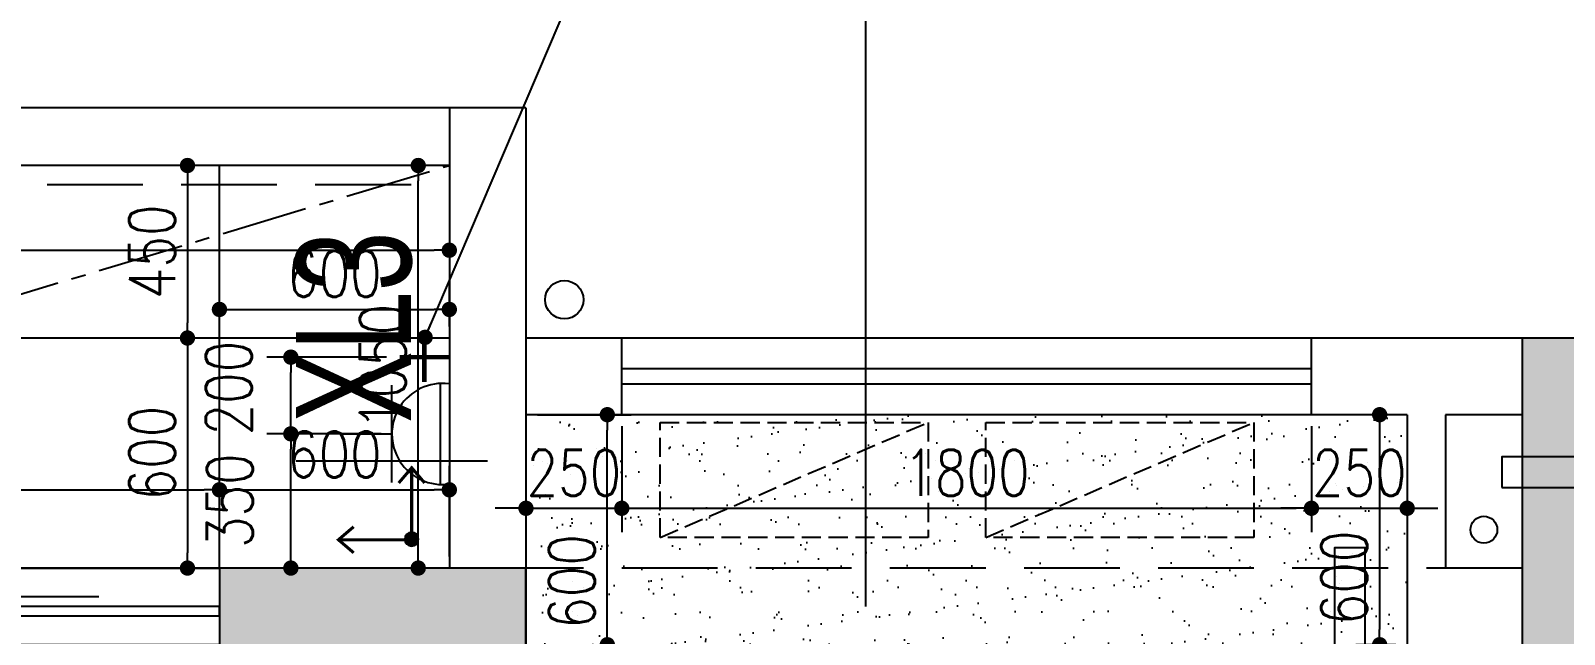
# Model space of a CAD drawing. Header units: inches. Extents: x -2597087 to 134135, y -662679 to 20000.
# Drawn here: x 8577 to 12580, y -9050 to -7476 of the extents above; entities that cross this region are included whole.
import ezdxf

# ---------------------------------------------------------------- set-up
doc = ezdxf.new("R2010")
doc.units = ezdxf.units.IN
doc.header["$LTSCALE"] = 100
doc.header["$MEASUREMENT"] = 0
doc.linetypes.add('CENTER2', pattern=[1.125, 0.75, -0.125, 0.125, -0.125])
doc.linetypes.add('DASH', pattern=[0.35, 0.25, -0.1])
doc.layers.get('0').update_dxf_attribs({"linetype": 'CONTINUOUS'})
doc.layers.get('Defpoints').update_dxf_attribs({"linetype": 'CONTINUOUS'})
for name, color, linetype in [('00-墙填充', 8, 'CONTINUOUS'), ('00-墙实线', 6, 'CONTINUOUS'), ('00-梁编号', 2, 'CONTINUOUS'), ('00-梁虚线', 4, 'DASH'), ('Air Conditioner空调机', 147, 'CONTINUOUS'), ('DOOR', 4, 'CONTINUOUS'), ('EQUIP-动力', 3, 'CONTINUOUS'), ('floor', 8, 'CONTINUOUS'), ('PUB_HATCH', 8, 'CONTINUOUS'), ('VPIPE-凝结', 99, 'DASH'), ('VPIPE-压力雨', 201, 'DASH'), ('WALL', 7, 'CONTINUOUS'), ('wall-dim', 3, 'CONTINUOUS'), ('WINDOW', 4, 'CONTINUOUS'), ('天地共', 1, 'CONTINUOUS'), ('天花开线', 4, 'CONTINUOUS')]:
    doc.layers.add(name, color=color, linetype=linetype)
doc.styles.get("Standard").update_dxf_attribs({"font": 'txt.shx', "width": 0.8, "bigfont": 'GBCBIG.shx'})
doc.styles.add('结构海文', font='haiwenrs2015.shx', dxfattribs={"width": 0.7, "bigfont": 'haiwenhz.shx'})
doc.dimstyles.new('50', dxfattribs={"dimscale": 50, "dimtxt": 2.399999999999999, "dimasz": 0.8, "dimexe": 1.25, "dimexo": 0.6, "dimgap": 0.65, "dimtad": 1, "dimdec": 0, "dimdsep": 46, "dimtxsty": 'Standard', "dimblk1": 'DOT', "dimblk2": 'DOT', "dimsah": 1, "dimcen": 2.5, "dimclrd": 3, "dimclre": 3, "dimclrt": 3, "dimadec": 0, "dimazin": 0, "dimtfac": 1, "dimtdec": 0, "dimtix": 1, "dimtmove": 2, "dimatfit": 0, "dimldrblk": 'DOT', "dimfxl": 5, "dimfxlon": 1, "dimarcsym": 0})

# ---------------------------------------------------------------- blocks, each defined once
blk = doc.blocks.new('$DorLib2D$00000131')
at = {"color": 0, "linetype": 'Continuous'}
for p, q in [((0.1499999999996362, 0.125), (0.231949047280068, 0.1972603196398666)), ((0.231949047280068, 0.1972603196398666), (0.231949047280068, 0.125)), ((-0.5, 0.125), (-0.5, 0)), ((0.01924398772280256, 0.125), (-0.5, 0.125)), ((0.01924398772280256, 0), (0.01924398772280256, 0.125)), ((0.3500000000003638, 0.125), (0.1499999999996362, 0.125)), ((-0.5, 0), (0.01924398772280256, 0)), ((-0.02399022376448556, 0), (0.5, 0)), ((-0.02399022376448556, -0.125), (-0.02399022376448556, 0)), ((0.5, 0), (0.5, -0.125)), ((-0.3500000000003638, -0.125), (-0.1499999999996362, -0.125)), ((-0.231949047280068, -0.1972603196398666), (-0.231949047280068, -0.125)), ((-0.1499999999996362, -0.125), (-0.231949047280068, -0.1972603196398666)), ((0.5, -0.125), (-0.02399022376448556, -0.125))]:
    blk.add_line(p, q, dxfattribs=at)
blk = doc.blocks.new('A$C50EC2947')
at = {"linetype": 'DASH', "ltscale": 2}
blk.add_line((0.5064403752330691, 299.999572529945), (699.9990025698788, -1.181694208637054), dxfattribs=at)
blk.add_lwpolyline([(0, 0), (699.9990025698788, -1.181694208637054), (700.505442945112, 298.8178783213007), (0.5064403752330691, 299.999572529945)], close=True, dxfattribs=at)
blk = doc.blocks.new('DFG44EWDSDFG')
at = {"layer": 'PUB_HATCH'}
for points in [[(12469.91504842095, -10027.45207893831), (12669.91504842346, -10027.45207893831), (12669.91504842124, -8477.452078949616), (13169.91504841589, -8477.452078949515), (13169.91504841589, -8277.452078951115), (12469.91504842124, -8277.452078949616)], [(9869.915048421186, -11077.45207895007), (9869.915048421244, -8877.452078950271), (9069.915048428229, -8877.452078950577), (9069.915048428345, -9077.452078948583), (9669.915048421244, -9077.452078950271), (9669.915048418217, -11077.45207895007)]]:
    blk.add_hatch(color=6, dxfattribs=at).paths.add_polyline_path(points)
at = {"layer": 'Air Conditioner空调机'}
for points in [[(12417.21524283681, -8667.45324787699), (12719.91504843358, -8667.452078941948), (12719.91504843358, -8587.45207894195), (12417.21526329948, -8587.453183931222)], [(12059.91504842508, -9127.4520789472), (12059.91387949004, -8824.752273350423), (11979.91387949004, -8824.752273350423), (11979.91498447931, -9127.45205848453)]]:
    blk.add_lwpolyline(points, close=True, dxfattribs=at)
at = {"layer": 'DOOR'}
blk.add_line((9069.915048423456, -8877.452078941482), (6969.915048423456, -8877.452078941482), dxfattribs=at)
at = {"layer": 'VPIPE-凝结', "linetype": 'Continuous'}
blk.add_circle((12369.91504837427, -8777.4520807472), 35, dxfattribs=at)
at = {"layer": 'VPIPE-压力雨', "linetype": 'Continuous'}
blk.add_circle((9969.934038347099, -8177.452078930626), 50, dxfattribs=at)
at = {"layer": 'WALL'}
for p, q in [((9669.91504842462, -7677.45207894138), (9669.91504842462, -8377.452078941482)), ((9869.91504842462, -7677.45207894138), (9669.91504842462, -7677.45207894138)), ((9869.91504842462, -7677.45207894138), (9869.915048427065, -8277.45207893983)), ((10119.91504842357, -8277.452078941482), (9869.915048427065, -8277.45207893983)), ((10119.91504842357, -8477.452078941482), (10119.91504842357, -8277.452078941482)), ((12269.91504842462, -8277.452078941482), (11919.91504842357, -8277.452078941482)), ((11919.91504842357, -8477.452078941482), (11919.91504842357, -8277.452078941482)), ((12569.91504842462, -8277.452078941482), (12269.91504842462, -8277.452078941482)), ((13169.91504842124, -8277.452078941482), (12569.91504842462, -8277.452078941482)), ((9669.91504842462, -8377.452078941482), (9669.915048427647, -8877.452078941376)), ((9869.915048421244, -8477.452078951326), (9869.91504842136, -8877.452078941995)), ((10119.91504842357, -8477.452078941482), (9869.915048421244, -8477.452078951326)), ((12169.91504842124, -8477.452078937022), (11919.91504842357, -8477.452078941482)), ((12169.91504842124, -8477.452078937022), (12169.91504842136, -8877.452078941995)), ((12269.91504842124, -8477.452078949624), (12269.91504842124, -8877.452078936909)), ((12469.91504842765, -8477.452078949624), (12269.91504842124, -8477.452078949624)), ((12469.91504842765, -8477.452078949624), (12469.91504842765, -8877.452078936909)), ((9669.915048427647, -8877.452078941376), (9069.915048422874, -8877.452078941344)), ((9069.915048422874, -8877.452078941344), (9069.915048422874, -9077.45207894042)), ((9869.91504842136, -8877.452078941995), (9869.915048424504, -9077.452078941995)), ((12169.91504842136, -8877.452078941995), (12169.91504842765, -9077.45207894185)), ((12469.91504842765, -8877.452078936909), (12269.91504842124, -8877.452078936909))]:
    blk.add_line(p, q, dxfattribs=at)
at = {"layer": 'WALL', "color": 7}
for p, q in [((13169.91504841589, -8277.452078951115), (12469.91504842124, -8277.452078949616)), ((12469.91504842124, -8277.452078949616), (12469.91504842095, -10027.45207893831)), ((9869.915048421244, -8877.452078950271), (9069.915048428229, -8877.452078950577)), ((9069.915048428229, -8877.452078950577), (9069.915048428345, -9077.452078948583)), ((9869.915048421186, -11077.45207895007), (9869.915048421244, -8877.452078950271))]:
    blk.add_line(p, q, dxfattribs=at)
at = {"layer": 'WINDOW'}
for p, q in [((11919.91504842765, -8277.452078941333), (10119.91504842765, -8277.452078941078)), ((11919.91504842765, -8357.452078941333), (10119.91504842765, -8357.452078940976)), ((11919.91504842765, -8397.452078941333), (10119.91504842765, -8397.452078942788)), ((11919.91504843552, -8477.452078941737), (10119.91504843552, -8477.452078941482))]:
    blk.add_line(p, q, dxfattribs=at)
for points in [[(9669.91504842462, -7677.45207894138), (6169.91504842462, -7677.45207894138)], [(9669.91504842462, -7827.45207894138), (6169.91504842462, -7827.45207894138)]]:
    blk.add_lwpolyline(points, dxfattribs=at)
at = {"layer": 'Air Conditioner空调机', "linetype": 'DASH', "ltscale": 0.5, "extrusion": (0, 0, -1), "zscale": -1, "rotation": 180.0967230351278}
for p in [(-10219.91504838213, -8497.452078905124), (-11069.91504843915, -8497.452078905008)]:
    blk.add_blockref('A$C50EC2947', p, dxfattribs=at)
at = {"layer": 'DOOR', "xscale": 2100, "yscale": 200, "zscale": 2100, "rotation": 180}
blk.add_blockref('$DorLib2D$00000131', (8019.915048423456, -8977.452078941482), dxfattribs=at)
blk = doc.blocks.new('_Dot')
at = {"color": 0, "linetype": 'ByBlock', "lineweight": -2}
blk.add_line((-0.5, 0), (-1, 0), dxfattribs=at)
at = {"color": 0, "linetype": 'ByBlock', "const_width": 0.5}
blk.add_lwpolyline([(-0.25, 0, 1), (0.25, 0, 1)], format="xyb", close=True, dxfattribs=at)
blk = doc.blocks.new('*D505')
at = {"layer": 'Defpoints', "color": 0, "transparency": 16777216}
for p in [(9256.354223715924, -8527.452074549801), (9519.071044909495, -8527.452074549801), (9468.310942496795, -8877.452078941376)]:
    blk.add_point(p, dxfattribs=at)
at = {"layer": 'EQUIP-动力', "color": 3, "lineweight": -2, "transparency": 16777216}
for p, q in [((9489.071044909495, -8527.452074549801), (9193.854223715924, -8527.452074549801)), ((9256.354223715924, -8837.452078941376), (9256.354223715924, -8567.452074549801)), ((9438.310942496795, -8877.452078941376), (9193.854223715924, -8877.452078941376))]:
    blk.add_line(p, q, dxfattribs=at)
at = {"layer": 'EQUIP-动力', "color": 3, "lineweight": -2, "transparency": 16777216, "xscale": 40, "yscale": 40, "zscale": 40}
for p, rotation in [((9256.354223715924, -8527.452074549801), 90), ((9256.354223715924, -8877.452078941376), 270)]:
    blk.add_blockref('_Dot', p, dxfattribs=dict(at, rotation=rotation))
at = {"layer": 'EQUIP-动力', "color": 3, "transparency": 16777216, "insert": (9096.95696262758, -8701.610573135848), "char_height": 120, "attachment_point": 5, "rotation": 90}
blk.add_mtext('350', dxfattribs=at)
blk = doc.blocks.new('erwewe')
at = {"layer": 'EQUIP-动力', "color": 4, "linetype": 'ByBlock', "const_width": 12}
for points in [[(8163.440351348282, 23487.10387703928), (8163.440351348282, 23479.9413802039), (8163.440351348282, 23357.10387703928)], [(8098.440351348282, 23422.10387703927), (8105.339624036032, 23422.10387703928), (8228.440351348283, 23422.10387703928)]]:
    blk.add_lwpolyline(points, dxfattribs=at)
blk = doc.blocks.new('*D506')
at = {"layer": 'Defpoints', "color": 0, "transparency": 16777216}
for p in [(9256.354223715924, -8327.358726806055), (9539.915048424624, -8327.358726806055), (9521.571445767291, -8527.452075130466)]:
    blk.add_point(p, dxfattribs=at)
at = {"layer": 'EQUIP-动力', "color": 3, "lineweight": -2, "transparency": 16777216}
for p, q in [((9506.354223715924, -8327.358726806055), (9193.854223715924, -8327.358726806055)), ((9256.354223715924, -8487.452075130466), (9256.354223715924, -8367.358726806055)), ((9491.571445767291, -8527.452075130466), (9193.854223715924, -8527.452075130466))]:
    blk.add_line(p, q, dxfattribs=at)
at = {"layer": 'EQUIP-动力', "color": 3, "lineweight": -2, "transparency": 16777216, "xscale": 40, "yscale": 40, "zscale": 40}
for p, rotation in [((9256.354223715924, -8327.358726806055), 90), ((9256.354223715924, -8527.452075130466), 270)]:
    blk.add_blockref('_Dot', p, dxfattribs=dict(at, rotation=rotation))
at = {"layer": 'EQUIP-动力', "color": 3, "transparency": 16777216, "insert": (9094.111231959658, -8407.947094851937), "char_height": 120, "attachment_point": 5, "rotation": 90}
blk.add_mtext('200', dxfattribs=at)
blk = doc.blocks.new('A$C13D5077C')
at = {"layer": 'EQUIP-动力', "color": 7}
for points in [[(2.740307536441833e-08, 262.5478307938083), (-0.02358596400517854, 135.5231089939807)], [(-127.0300943732909, 135.5231089939807), (126.9829224452769, 135.5231089939825)], [(-132.0664978168934, 8.534813975244106), (131.4909618039201, 8.534813975245925)]]:
    blk.add_lwpolyline(points, dxfattribs=at)
blk.add_lwpolyline([(130.51162006097, -13.10795546568443, 1.142122282092905), (-130.9115101525422, -14.42583052360533)], format="xyb", dxfattribs=at)
blk = doc.blocks.new('*D532')
at = {"layer": 'Defpoints', "color": 0, "transparency": 16777216}
for p in [(9009.545730547157, -7827.45207894138), (8986.485949683112, -8277.452078950348), (9009.545730547157, -8277.452078950348)]:
    blk.add_point(p, dxfattribs=at)
at = {"layer": 'floor', "color": 3, "lineweight": -2, "transparency": 16777216}
for p, q in [((8986.485949683112, -7827.45207894138), (8923.985949683112, -7827.45207894138)), ((8986.485949683112, -7867.45207894138), (8986.485949683112, -8237.452078950348)), ((8986.485949683112, -8277.452078950348), (8923.985949683112, -8277.452078950348))]:
    blk.add_line(p, q, dxfattribs=at)
at = {"layer": 'floor', "color": 3, "lineweight": -2, "transparency": 16777216, "xscale": 40, "yscale": 40, "zscale": 40}
for p, rotation in [((8986.485949683112, -7827.45207894138), 90), ((8986.485949683112, -8277.452078950348), 270)]:
    blk.add_blockref('_Dot', p, dxfattribs=dict(at, rotation=rotation))
at = {"layer": 'floor', "color": 3, "transparency": 16777216, "insert": (8893.985949683114, -8052.452078945863), "char_height": 120, "attachment_point": 5, "rotation": 90}
blk.add_mtext('450', dxfattribs=at)
blk = doc.blocks.new('*D533')
at = {"layer": 'Defpoints', "color": 0, "transparency": 16777216}
for p in [(9009.545730547157, -8277.452078950348), (8914.533138510946, -8877.452078941358), (8986.485949683112, -8877.452078941358)]:
    blk.add_point(p, dxfattribs=at)
at = {"layer": 'floor', "color": 3, "lineweight": -2, "transparency": 16777216}
for p, q in [((8986.485949683112, -8277.452078950348), (8923.985949683112, -8277.452078950348)), ((8986.485949683112, -8317.452078950348), (8986.485949683112, -8837.452078941358)), ((8944.533138510946, -8877.452078941358), (9048.985949683112, -8877.452078941358))]:
    blk.add_line(p, q, dxfattribs=at)
at = {"layer": 'floor', "color": 3, "lineweight": -2, "transparency": 16777216, "xscale": 40, "yscale": 40, "zscale": 40}
for p, rotation in [((8986.485949683112, -8277.452078950348), 90), ((8986.485949683112, -8877.452078941358), 270)]:
    blk.add_blockref('_Dot', p, dxfattribs=dict(at, rotation=rotation))
at = {"layer": 'floor', "color": 3, "transparency": 16777216, "insert": (8893.985949683114, -8577.452078945851), "char_height": 120, "attachment_point": 5, "rotation": 90}
blk.add_mtext('600', dxfattribs=at)
blk = doc.blocks.new('pkgds')
blk.add_hatch(color=1).paths.add_polyline_path([(162250.7460865113, -60662.23674988225, 1), (162296.0059559779, -60662.23674988225, 1)])
at = {"color": 1, "const_width": 10}
for points in [[(162317.8595516951, -60473.17448950973), (162275.4712785432, -60423.5846110668), (162233.0830053913, -60473.17448950973)], [(162275.4712785432, -60639.70402162119), (162275.4712785432, -60423.5846110668)], [(162090.2978733492, -60704.92326003784), (162040.7079949067, -60662.53498688581), (162090.2978733492, -60620.14671373379)], [(162250.7480518103, -60662.53498688581), (162040.7079949067, -60662.53498688581)]]:
    blk.add_lwpolyline(points, dxfattribs=at)
at = {"color": 1}
blk.add_circle((162273.3760212446, -60662.23674988225), 22.62993473331124, dxfattribs=at)
blk = doc.blocks.new('*D534')
at = {"layer": 'Defpoints', "color": 0, "transparency": 16777216}
for p in [(9669.91504842462, -8202.867296186167), (9069.915048427647, -8277.452078950348), (9669.91504842462, -8277.452078950348)]:
    blk.add_point(p, dxfattribs=at)
at = {"layer": 'floor', "color": 3, "lineweight": -2, "transparency": 16777216}
for p, q in [((9069.915048427647, -8247.452078950348), (9069.915048427647, -8140.367296186167)), ((9669.91504842462, -8247.452078950348), (9669.91504842462, -8140.367296186167)), ((9109.915048427647, -8202.867296186167), (9629.91504842462, -8202.867296186167))]:
    blk.add_line(p, q, dxfattribs=at)
at = {"layer": 'floor', "color": 3, "lineweight": -2, "transparency": 16777216, "xscale": 40, "yscale": 40, "zscale": 40, "rotation": 180}
blk.add_blockref('_Dot', (9069.915048427647, -8202.867296186167), dxfattribs=at)
at = {"layer": 'floor', "color": 3, "lineweight": -2, "transparency": 16777216, "xscale": 40, "yscale": 40, "zscale": 40}
blk.add_blockref('_Dot', (9669.91504842462, -8202.867296186167), dxfattribs=at)
at = {"layer": 'floor', "color": 3, "transparency": 16777216, "insert": (9369.915048426134, -8110.367296186167), "char_height": 120, "attachment_point": 5}
blk.add_mtext('600', dxfattribs=at)
blk = doc.blocks.new('*D589')
at = {"layer": 'Defpoints', "color": 0, "transparency": 16777216}
for p in [(9869.915048421244, -8477.452078951326), (10082.23743685253, -8477.452078951326), (9869.915048425086, -9077.452078941482)]:
    blk.add_point(p, dxfattribs=at)
at = {"layer": 'wall-dim', "color": 3, "lineweight": -2, "transparency": 16777216}
for p, q in [((9899.915048421244, -8477.452078951326), (10144.73743685253, -8477.452078951326)), ((10082.23743685253, -9037.452078941482), (10082.23743685253, -8517.452078951326)), ((9899.915048425086, -9077.452078941482), (10144.73743685253, -9077.452078941482))]:
    blk.add_line(p, q, dxfattribs=at)
at = {"layer": 'wall-dim', "color": 3, "lineweight": -2, "transparency": 16777216, "xscale": 40, "yscale": 40, "zscale": 40}
for p, rotation in [((10082.23743685253, -8477.452078951326), 90), ((10082.23743685253, -9077.452078941482), 270)]:
    blk.add_blockref('_Dot', p, dxfattribs=dict(at, rotation=rotation))
at = {"layer": 'wall-dim', "color": 3, "transparency": 16777216, "insert": (9989.737436852529, -8912.451216775815), "char_height": 120, "attachment_point": 5, "rotation": 90}
blk.add_mtext('600', dxfattribs=at)
blk = doc.blocks.new('*D590')
at = {"layer": 'Defpoints', "color": 0, "transparency": 16777216}
for p in [(9869.915048421244, -8477.452078951326), (10119.91504842357, -8477.452078951326), (10119.91504842357, -8721.561980027596)]:
    blk.add_point(p, dxfattribs=at)
at = {"layer": 'wall-dim', "color": 3, "lineweight": -2, "transparency": 16777216}
for p, q in [((9869.915048421244, -8507.452078951326), (9869.915048421244, -8784.061980027596)), ((10119.91504842357, -8507.452078951326), (10119.91504842357, -8784.061980027596)), ((9829.915048421244, -8721.561980027596), (9789.915048421244, -8721.561980027596)), ((9869.915048421244, -8721.561980027596), (10119.91504842357, -8721.561980027596)), ((10159.91504842357, -8721.561980027596), (10199.91504842357, -8721.561980027596))]:
    blk.add_line(p, q, dxfattribs=at)
at = {"layer": 'wall-dim', "color": 3, "lineweight": -2, "transparency": 16777216, "xscale": 40, "yscale": 40, "zscale": 40}
blk.add_blockref('_Dot', (9869.915048421244, -8721.561980027596), dxfattribs=at)
at = {"layer": 'wall-dim', "color": 3, "lineweight": -2, "transparency": 16777216, "xscale": 40, "yscale": 40, "zscale": 40, "rotation": 180}
blk.add_blockref('_Dot', (10119.91504842357, -8721.561980027596), dxfattribs=at)
at = {"layer": 'wall-dim', "color": 3, "transparency": 16777216, "insert": (9994.915048422408, -8629.061980027596), "char_height": 120, "attachment_point": 5}
blk.add_mtext('250', dxfattribs=at)
blk = doc.blocks.new('*D591')
at = {"layer": 'Defpoints', "color": 0, "transparency": 16777216}
for p in [(10119.91504842357, -8477.452078951326), (11919.91504842357, -8477.452078941737), (11919.91504842357, -8721.561980027596)]:
    blk.add_point(p, dxfattribs=at)
at = {"layer": 'wall-dim', "color": 3, "lineweight": -2, "transparency": 16777216}
for p, q in [((10119.91504842357, -8507.452078951326), (10119.91504842357, -8784.061980027596)), ((11919.91504842357, -8507.452078941737), (11919.91504842357, -8784.061980027596)), ((10159.91504842357, -8721.561980027596), (11879.91504842357, -8721.561980027596))]:
    blk.add_line(p, q, dxfattribs=at)
at = {"layer": 'wall-dim', "color": 3, "lineweight": -2, "transparency": 16777216, "xscale": 40, "yscale": 40, "zscale": 40, "rotation": 180}
blk.add_blockref('_Dot', (10119.91504842357, -8721.561980027596), dxfattribs=at)
at = {"layer": 'wall-dim', "color": 3, "lineweight": -2, "transparency": 16777216, "xscale": 40, "yscale": 40, "zscale": 40}
blk.add_blockref('_Dot', (11919.91504842357, -8721.561980027596), dxfattribs=at)
at = {"layer": 'wall-dim', "color": 3, "transparency": 16777216, "insert": (11019.91504842357, -8629.061980027596), "char_height": 120, "attachment_point": 5}
blk.add_mtext('1800', dxfattribs=at)
blk = doc.blocks.new('*D592')
at = {"layer": 'Defpoints', "color": 0, "transparency": 16777216}
for p in [(11919.91504842357, -8477.452078941737), (12169.91504842124, -8477.452078937022), (12169.91504842124, -8721.561980027596)]:
    blk.add_point(p, dxfattribs=at)
at = {"layer": 'wall-dim', "color": 3, "lineweight": -2, "transparency": 16777216}
for p, q in [((11919.91504842357, -8507.452078941737), (11919.91504842357, -8784.061980027596)), ((12169.91504842124, -8507.452078937022), (12169.91504842124, -8784.061980027596)), ((11879.91504842357, -8721.561980027596), (11839.91504842357, -8721.561980027596)), ((11919.91504842357, -8721.561980027596), (12169.91504842124, -8721.561980027596)), ((12209.91504842124, -8721.561980027596), (12249.91504842124, -8721.561980027596))]:
    blk.add_line(p, q, dxfattribs=at)
at = {"layer": 'wall-dim', "color": 3, "lineweight": -2, "transparency": 16777216, "xscale": 40, "yscale": 40, "zscale": 40}
blk.add_blockref('_Dot', (11919.91504842357, -8721.561980027596), dxfattribs=at)
at = {"layer": 'wall-dim', "color": 3, "lineweight": -2, "transparency": 16777216, "xscale": 40, "yscale": 40, "zscale": 40, "rotation": 180}
blk.add_blockref('_Dot', (12169.91504842124, -8721.561980027596), dxfattribs=at)
at = {"layer": 'wall-dim', "color": 3, "transparency": 16777216, "insert": (12044.91504842241, -8629.061980027596), "char_height": 120, "attachment_point": 5}
blk.add_mtext('250', dxfattribs=at)
blk = doc.blocks.new('*D593')
at = {"layer": 'Defpoints', "color": 0, "transparency": 16777216}
for p in [(12169.91504842124, -8477.452078937022), (12097.95748441398, -9077.452078941482), (12169.91504842124, -9077.452078941482)]:
    blk.add_point(p, dxfattribs=at)
at = {"layer": 'wall-dim', "color": 3, "lineweight": -2, "transparency": 16777216}
for p, q in [((12139.91504842124, -8477.452078937022), (12035.45748441398, -8477.452078937022)), ((12097.95748441398, -8517.452078937022), (12097.95748441398, -9037.452078941482)), ((12139.91504842124, -9077.452078941482), (12035.45748441398, -9077.452078941482))]:
    blk.add_line(p, q, dxfattribs=at)
at = {"layer": 'wall-dim', "color": 3, "lineweight": -2, "transparency": 16777216, "xscale": 40, "yscale": 40, "zscale": 40}
for p, rotation in [((12097.95748441398, -8477.452078937022), 90), ((12097.95748441398, -9077.452078941482), 270)]:
    blk.add_blockref('_Dot', p, dxfattribs=dict(at, rotation=rotation))
at = {"layer": 'wall-dim', "color": 3, "transparency": 16777216, "insert": (12005.45748441398, -8903.026186618845), "char_height": 120, "attachment_point": 5, "rotation": 90}
blk.add_mtext('600', dxfattribs=at)
blk = doc.blocks.new('*D598')
at = {"layer": 'Defpoints', "color": 0, "transparency": 16777216}
for p in [(9069.915048422874, -8673.357627313475), (6969.915048422874, -8877.452078941376), (9069.915048422874, -8877.452078950577)]:
    blk.add_point(p, dxfattribs=at)
at = {"layer": 'wall-dim', "color": 3, "lineweight": -2, "transparency": 16777216}
for p, q in [((6969.915048422874, -8847.452078941376), (6969.915048422874, -8610.857627313475)), ((9069.915048422874, -8847.452078950577), (9069.915048422874, -8610.857627313475)), ((7009.915048422874, -8673.357627313475), (9029.915048422874, -8673.357627313475))]:
    blk.add_line(p, q, dxfattribs=at)
at = {"layer": 'wall-dim', "color": 3, "lineweight": -2, "transparency": 16777216, "xscale": 40, "yscale": 40, "zscale": 40, "rotation": 180}
blk.add_blockref('_Dot', (6969.915048422874, -8673.357627313475), dxfattribs=at)
at = {"layer": 'wall-dim', "color": 3, "lineweight": -2, "transparency": 16777216, "xscale": 40, "yscale": 40, "zscale": 40}
blk.add_blockref('_Dot', (9069.915048422874, -8673.357627313475), dxfattribs=at)
at = {"layer": 'wall-dim', "color": 3, "transparency": 16777216, "insert": (8019.915048422874, -8580.857627313475), "char_height": 120, "attachment_point": 5}
blk.add_mtext('2100', dxfattribs=at)
blk = doc.blocks.new('*D599')
at = {"layer": 'Defpoints', "color": 0, "transparency": 16777216}
for p in [(9669.915048427647, -8673.357627313475), (9069.915048422874, -8877.452078950577), (9669.915048427647, -8877.452078941376)]:
    blk.add_point(p, dxfattribs=at)
at = {"layer": 'wall-dim', "color": 3, "lineweight": -2, "transparency": 16777216}
for p, q in [((9069.915048422874, -8847.452078950577), (9069.915048422874, -8610.857627313475)), ((9669.915048427647, -8847.452078941376), (9669.915048427647, -8610.857627313475)), ((9109.915048422874, -8673.357627313475), (9629.915048427647, -8673.357627313475))]:
    blk.add_line(p, q, dxfattribs=at)
at = {"layer": 'wall-dim', "color": 3, "lineweight": -2, "transparency": 16777216, "xscale": 40, "yscale": 40, "zscale": 40, "rotation": 180}
blk.add_blockref('_Dot', (9069.915048422874, -8673.357627313475), dxfattribs=at)
at = {"layer": 'wall-dim', "color": 3, "lineweight": -2, "transparency": 16777216, "xscale": 40, "yscale": 40, "zscale": 40}
blk.add_blockref('_Dot', (9669.915048427647, -8673.357627313475), dxfattribs=at)
at = {"layer": 'wall-dim', "color": 3, "transparency": 16777216, "insert": (9369.91504842526, -8580.857627313475), "char_height": 120, "attachment_point": 5}
blk.add_mtext('600', dxfattribs=at)
blk = doc.blocks.new('*D600')
at = {"layer": 'Defpoints', "color": 0, "transparency": 16777216}
for p in [(9588.80218283191, -7827.45207894138), (9669.91504842462, -7827.45207894138), (9669.915048427647, -8877.452078950348)]:
    blk.add_point(p, dxfattribs=at)
at = {"layer": 'wall-dim', "color": 3, "lineweight": -2, "transparency": 16777216}
for p, q in [((9639.91504842462, -7827.45207894138), (9526.30218283191, -7827.45207894138)), ((9588.80218283191, -8837.452078950348), (9588.80218283191, -7867.45207894138)), ((9639.915048427647, -8877.452078950348), (9526.30218283191, -8877.452078950348))]:
    blk.add_line(p, q, dxfattribs=at)
at = {"layer": 'wall-dim', "color": 3, "lineweight": -2, "transparency": 16777216, "xscale": 40, "yscale": 40, "zscale": 40}
for p, rotation in [((9588.80218283191, -7827.45207894138), 90), ((9588.80218283191, -8877.452078950348), 270)]:
    blk.add_blockref('_Dot', p, dxfattribs=dict(at, rotation=rotation))
at = {"layer": 'wall-dim', "color": 3, "transparency": 16777216, "insert": (9496.302182831912, -8352.452078945862), "char_height": 120, "attachment_point": 5, "rotation": 90}
blk.add_mtext('1050', dxfattribs=at)
blk = doc.blocks.new('*D601')
at = {"layer": 'Defpoints', "color": 0, "transparency": 16777216}
for p in [(6169.91504842462, -7827.45207894138), (9669.91504842462, -7827.45207894138), (9669.91504842462, -8048.413375748212)]:
    blk.add_point(p, dxfattribs=at)
at = {"layer": 'wall-dim', "color": 3, "lineweight": -2, "transparency": 16777216}
for p, q in [((6169.91504842462, -7857.45207894138), (6169.91504842462, -8110.913375748212)), ((9669.91504842462, -7857.45207894138), (9669.91504842462, -8110.913375748212)), ((6209.91504842462, -8048.413375748212), (9629.91504842462, -8048.413375748212))]:
    blk.add_line(p, q, dxfattribs=at)
at = {"layer": 'wall-dim', "color": 3, "lineweight": -2, "transparency": 16777216, "xscale": 40, "yscale": 40, "zscale": 40, "rotation": 180}
blk.add_blockref('_Dot', (6169.91504842462, -8048.413375748212), dxfattribs=at)
at = {"layer": 'wall-dim', "color": 3, "lineweight": -2, "transparency": 16777216, "xscale": 40, "yscale": 40, "zscale": 40}
blk.add_blockref('_Dot', (9669.91504842462, -8048.413375748212), dxfattribs=at)
at = {"layer": 'wall-dim', "color": 3, "transparency": 16777216, "insert": (7919.91504842462, -7955.913375748212), "char_height": 120, "attachment_point": 5}
blk.add_mtext('3500', dxfattribs=at)
blk = doc.blocks.new('GTDEHD')
at = {"layer": '00-墙填充', "color": 8}
for points in [[(109610.7667826778, -16781.35945217644), (109610.7667826778, -16981.35945217644), (108910.7667826778, -16781.35945217644), (109110.7667826778, -16981.35945217644)], [(108910.7667826778, -18531.35945217644), (109110.7667826778, -18531.35945217644), (108910.7667826778, -16781.35945217644), (109110.7667826778, -16981.35945217644)], [(106310.7667826778, -17381.35945217644), (106110.7667826778, -17581.35945217644), (105510.7667826778, -17381.35945217644), (105510.7667826778, -17581.35945217644)], [(106310.7667826778, -19581.35945217644), (106110.7667826778, -19581.35945217644), (106310.7667826778, -17381.35945217644), (106110.7667826778, -17581.35945217644)]]:
    blk.add_solid(points, dxfattribs=at)
at = {"layer": '00-墙实线', "color": 8}
for p, q in [((109610.7667826778, -16781.35945217644), (108910.7667826778, -16781.35945217644)), ((108910.7667826778, -16781.35945217644), (108910.7667826778, -18531.35945217644)), ((106310.7667826778, -17381.35945217644), (105510.7667826778, -17381.35945217638)), ((105510.7667826778, -17381.35945217638), (105510.7667826778, -17581.35945217644)), ((106310.7667826778, -19581.35945217644), (106310.7667826778, -17381.35945217644))]:
    blk.add_line(p, q, dxfattribs=at)
at = {"layer": '00-梁编号', "color": 8}
for p, q in [((107197.4226769703, -17481.35945217504), (107197.4226769655, -15267.48031370486)), ((106210.7667826764, -17102.99406664267), (105710.7667783052, -17102.99406664267))]:
    blk.add_line(p, q, dxfattribs=at)
at = {"layer": '00-梁虚线', "color": 8, "ltscale": 10}
for p, q in [((102610.7667826778, -16381.35945217644), (106110.7667826778, -16381.35945217644)), ((106110.7667826778, -16381.35945217644), (106110.7667826778, -16781.35945217642)), ((106310.7667826777, -16781.35945217642), (106310.7667826778, -17381.35945217644)), ((108910.7667826778, -17381.35945217644), (106310.7667826778, -17381.35945217644))]:
    blk.add_line(p, q, dxfattribs=at)
at = {"layer": '00-梁编号', "color": 8, "linetype": 'Continuous', "style": '结构海文', "width": 0.7}
blk.add_text('XL3', height=300, rotation=90, dxfattribs=at).set_placement((106010.7667783052, -17002.99406664267))

msp = doc.modelspace()

# ---------------------------------------------------------------- hatches: boundary and pattern name
at = {"layer": 'floor'}
h = msp.add_hatch(dxfattribs=at)
h.set_pattern_fill('_USER', color=256, scale=600, double=1, pattern_type=0)
h.set_pattern_definition([(0, (9669.915048427647, -8877.452078950348), (0, 600), []), (90, (9669.915048427647, -8877.452078950348), (-600, 3.673940397442059e-14), [])])
h.paths.add_polyline_path([(6169.91504842462, -7827.45207894138), (9669.915048427647, -7827.45207894138), (9669.915048427647, -8877.452078941376), (6169.91504842462, -8877.452078941376)])
h = msp.add_hatch(dxfattribs=at)
h.set_pattern_fill('AR-SAND', color=256, scale=66)
h.set_pattern_definition([(37.50000000000001, (0, 0), (-4.157561635234138, 127.1703687548685), [0, -100.32, 0, -112.2, 0, -107.25]), (7.499999999999999, (0, 0), (116.80526254767, 186.2616403051629), [0, -54.12, 0, -90.42, 0, -34.65]), (327.5, (-81.18000000000029, 0), (205.5333628755987, 0.3734975334396862), [0, -33, 0, -118.8, 0, -155.1]), (317.5, (-81.18000000000029, 0), (198.4043559017714, 57.92658728566046), [0, -16.5, 0, -77.88, 0, -89.10000000000001])])
h.paths.add_polyline_path([(12169.91504842124, -8477.452078937022), (11919.91504842357, -8477.452078941482), (10119.91504843552, -8477.452078941482), (9869.915048421244, -8477.452078951326), (9869.91504842136, -8877.452078941995), (9869.915048421346, -9077.452078941482), (12169.91504842765, -9077.452078941482), (12169.91504842136, -8877.452078941995)])

# ---------------------------------------------------------------- linework, layer by layer
at = {"layer": '天地共'}
msp.add_lwpolyline([(6969.915048422874, -8877.452078941344), (9069.915048422874, -8877.452078941344), (9069.915048422874, -9077.452078948583), (6969.915048422874, -9077.452078948583)], close=True, dxfattribs=at)
at = {"layer": '天花开线', "linetype": 'CENTER2', "ltscale": 3}
msp.add_line((6169.915048421355, -8877.452078941376), (9669.91504842462, -7827.45207894138), dxfattribs=at)

# ---------------------------------------------------------------- block references
msp.add_blockref('DFG44EWDSDFG', (0, 0))
at = {"layer": '00-梁虚线'}
msp.add_blockref('GTDEHD', (-96440.8517342534, 8503.90737323953), dxfattribs=at)
at = {"layer": 'EQUIP-动力', "color": 4, "linetype": 'ByBlock', "xscale": -1, "rotation": 180}
msp.add_blockref('erwewe', (1441.474697076341, 15094.74515023322), dxfattribs=at)
at = {"layer": 'EQUIP-动力', "color": 2, "rotation": 90.00000000000001}
msp.add_blockref('A$C13D5077C', (9655.489035731513, -8527.452074511511), dxfattribs=at)
at = {"layer": 'floor', "color": 1, "xscale": -0.7999999998137355, "yscale": 0.7999999998137355, "zscale": 0.7999999998137355, "rotation": 90}
msp.add_blockref('pkgds', (-38958.34632379203, 121016.6838770683), dxfattribs=at)

# ---------------------------------------------------------------- dimensions: what is measured, and where the dimension line sits
at = {"layer": 'EQUIP-动力'}
for base, p1, p2, picture, middle in [((9256.354223715924, -8327.358726806055), (9521.571445767291, -8527.452075130466), (9539.915048424624, -8327.358726806055), '*D506', (9094.111231959658, -8407.947094851937)), ((9256.354223715924, -8527.452074549801), (9468.310942496795, -8877.452078941376), (9519.071044909495, -8527.452074549801), '*D505', (9096.95696262758, -8701.610573135848))]:
    dim = msp.add_linear_dim(base=base, p1=p1, p2=p2, angle=270, dimstyle='50', dxfattribs=at)
    dim.commit()
    dim.dimension.update_dxf_attribs({"geometry": picture, "text_midpoint": middle, "dimtype": 160})
at = {"layer": 'floor'}
for base, p1, p2, picture, middle in [((8986.485949683112, -8277.452078950348), (9009.545730547157, -7827.45207894138), (9009.545730547157, -8277.452078950348), '*D532', (8893.985949683114, -8052.452078945863)), ((8986.485949683112, -8877.452078941358), (9009.545730547157, -8277.452078950348), (8914.533138510946, -8877.452078941358), '*D533', (8893.985949683114, -8577.452078945851))]:
    dim = msp.add_linear_dim(base=base, p1=p1, p2=p2, angle=90, dimstyle='50', override={"dimarcsym": 2}, dxfattribs=at)
    dim.commit()
    dim.dimension.update_dxf_attribs({"geometry": picture, "text_midpoint": middle})
dim = msp.add_linear_dim(base=(9669.91504842462, -8202.867296186167), p1=(9069.915048427647, -8277.452078950348), p2=(9669.91504842462, -8277.452078950348), dimstyle='50', override={"dimarcsym": 2}, dxfattribs=at)
dim.commit()
dim.dimension.update_dxf_attribs({"geometry": '*D534', "text_midpoint": (9369.915048426134, -8110.367296186167)})
at = {"layer": 'wall-dim'}
for base, p1, p2, picture, middle in [((9669.91504842462, -8048.413375748212), (6169.91504842462, -7827.45207894138), (9669.91504842462, -7827.45207894138), '*D601', (7919.91504842462, -7955.913375748212)), ((10119.91504842357, -8721.561980027596), (9869.915048421244, -8477.452078951326), (10119.91504842357, -8477.452078951326), '*D590', (9994.915048422408, -8629.061980027596)), ((11919.91504842357, -8721.561980027596), (10119.91504842357, -8477.452078951326), (11919.91504842357, -8477.452078941737), '*D591', (11019.91504842357, -8629.061980027596)), ((12169.91504842124, -8721.561980027596), (11919.91504842357, -8477.452078941737), (12169.91504842124, -8477.452078937022), '*D592', (12044.91504842241, -8629.061980027596)), ((9069.915048422874, -8673.357627313475), (6969.915048422874, -8877.452078941376), (9069.915048422874, -8877.452078950577), '*D598', (8019.915048422874, -8580.857627313475)), ((9669.915048427647, -8673.357627313475), (9069.915048422874, -8877.452078950577), (9669.915048427647, -8877.452078941376), '*D599', (9369.91504842526, -8580.857627313475))]:
    dim = msp.add_linear_dim(base=base, p1=p1, p2=p2, dimstyle='50', override={"dimarcsym": 2}, dxfattribs=at)
    dim.commit()
    dim.dimension.update_dxf_attribs({"geometry": picture, "text_midpoint": middle})
dim = msp.add_linear_dim(base=(9588.80218283191, -7827.45207894138), p1=(9669.915048427647, -8877.452078950348), p2=(9669.91504842462, -7827.45207894138), angle=90, dimstyle='50', override={"dimarcsym": 2}, dxfattribs=at)
dim.commit()
dim.dimension.update_dxf_attribs({"geometry": '*D600', "text_midpoint": (9496.302182831912, -8352.452078945862)})
for base, p1, p2, picture, middle in [((10082.23743685253, -8477.452078951326), (9869.915048425086, -9077.452078941482), (9869.915048421244, -8477.452078951326), '*D589', (9989.737436852529, -8912.451216775815)), ((12097.95748441398, -9077.452078941482), (12169.91504842124, -8477.452078937022), (12169.91504842124, -9077.452078941482), '*D593', (12005.45748441398, -8903.026186618845))]:
    dim = msp.add_linear_dim(base=base, p1=p1, p2=p2, angle=90, dimstyle='50', override={"dimarcsym": 2}, dxfattribs=at)
    dim.commit()
    dim.dimension.update_dxf_attribs({"geometry": picture, "text_midpoint": middle, "dimtype": 160})

# ---------------------------------------------------------------- leaders
at = {"layer": 'EQUIP-动力', "color": 1}
msp.add_leader([(6299.915048424621, -8377.284308970076), (7625.549905766733, -5888.814726196179), (8852.964063790456, -5888.814726196179)], dimstyle='50', override={"dimgap": 0.65, "dimtad": 0, "dimarcsym": 2}, dxfattribs=at)
at = {"layer": 'EQUIP-动力'}
for points in [[(9606.681554054754, -8275.670272857937, -4.884697396567717e-09), (10219.55920043745, -6841.479394037357, -4.884697396567717e-09), (11958.52979002398, -6841.480212212417, -4.884697396567717e-09)], [(6705.158362035208, -8811.825596182724, -4.884697396567717e-09), (7952.48811888246, -6953.892380847859, -4.884697396567717e-09), (9383.227090520953, -6953.893199022919, -4.884697396567717e-09)]]:
    msp.add_leader(points, dimstyle='50', dxfattribs=at)

doc.saveas('drawing.dxf')
